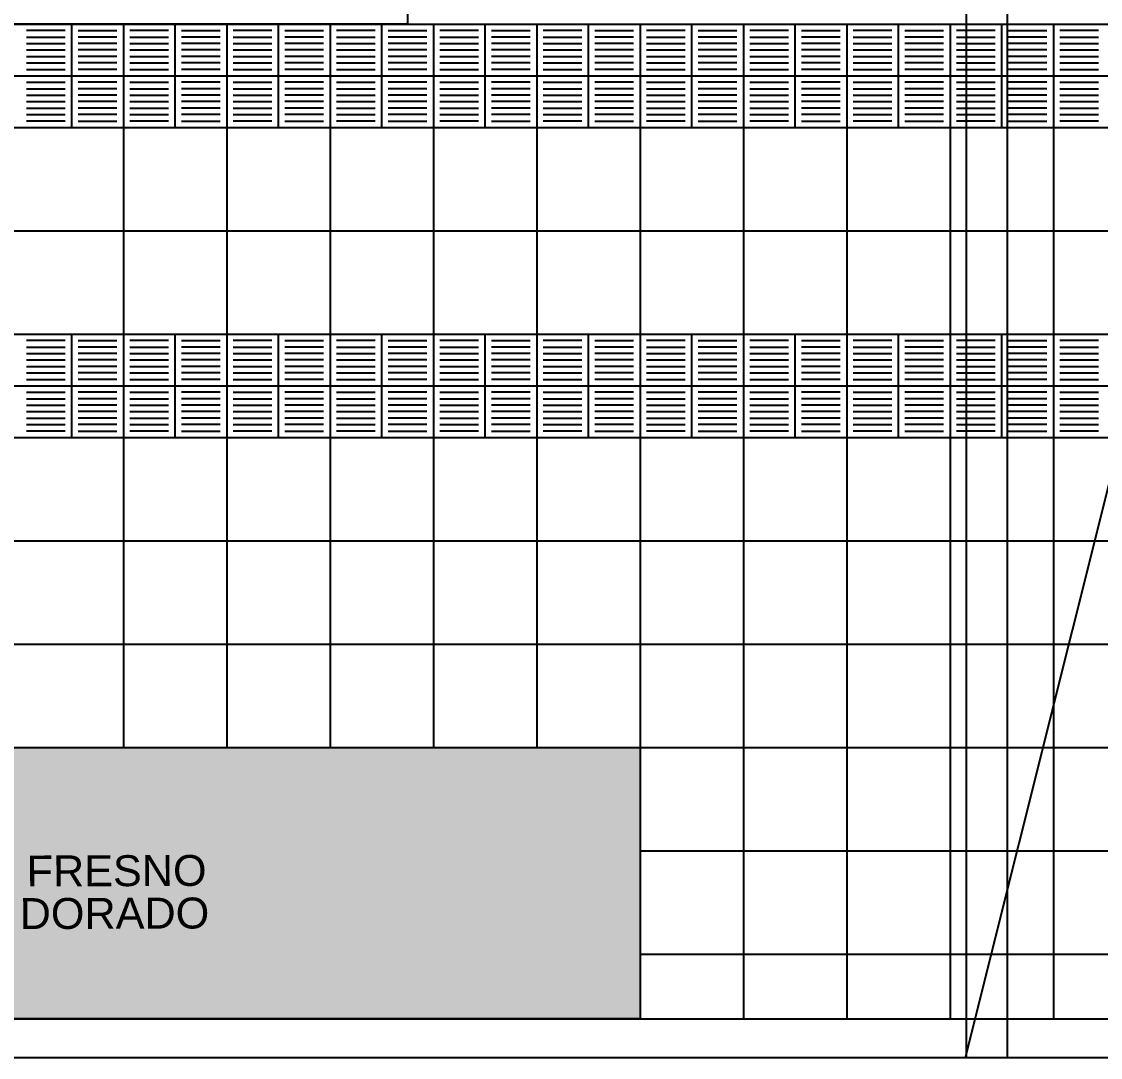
# Model space of a CAD drawing. Header units: inches. Extents: x -309 to 190, y -1585 to -1350.
# Drawn here: x -185.686 to -181.51, y -1423.408 to -1419.398 of the extents above; entities that cross this region are included whole.
import ezdxf

# ---------------------------------------------------------------- set-up
doc = ezdxf.new("R2010")
doc.units = ezdxf.units.IN
doc.header["$MEASUREMENT"] = 0
doc.linetypes.add('CENTER2', pattern=[1.125, 0.75, -0.125, 0.125, -0.125])
doc.linetypes.add('HIDDEN', pattern=[0.375, 0.25, -0.125])
for name, color, linetype in [('02', 9, 'CONTINUOUS'), ('10-TEXTO', 9, 'CONTINUOUS'), ('CIEGOS', 9, 'CONTINUOUS'), ('CLOACA', 9, 'CONTINUOUS'), ('DET', 9, 'CONTINUOUS'), ('lm', 9, 'HIDDEN'), ('NO VIDENTES', 9, 'CONTINUOUS'), ('REVOQUE', 9, 'CONTINUOUS'), ('V2', 9, 'CONTINUOUS')]:
    doc.layers.add(name, color=color, linetype=linetype)
doc.styles.add('ROMANS', font='arial.ttf')

msp = doc.modelspace()

# ---------------------------------------------------------------- hatches: boundary and pattern name
at = {"layer": 'DET'}
h = msp.add_hatch(dxfattribs=at)
h.set_pattern_fill('AR-CONC', color=256, scale=0.04, style=0)
h.set_pattern_definition([(50, (165.60562, -1134.24455), (0.28690407, -0.02510085), [0.03, -0.33]), (355, (165.60562, -1134.24455), (-0.05550053, 0.30087685), [0.024, -0.264]), (100.451444, (165.62953, -1134.24665), (0.23140354, 0.275776), [0.02549608, -0.28045684]), (46.1842, (165.60562, -1134.16455), (0.42689653, -0.0662077), [0.045, -0.495]), (96.63564, (165.6412, -1134.17007), (0.37386478, 0.38964744), [0.03824414, -0.4206855]), (351.18416, (165.6056, -1134.16455), (0.37386478, 0.38964744), [0.036, -0.396]), (21, (165.64562, -1134.18455), (0.23876282, -0.16104756), [0.03, -0.33]), (326, (165.64562, -1134.18455), (0.09732613, 0.29006002), [0.024, -0.264]), (71.451445, (165.66552, -1134.19797), (0.33608895, 0.12901246), [0.02549608, -0.28045684]), (37.5, (165.60562, -1134.24455), (0.004863942, 0.133157542), [0, -0.2608, 0, -0.268, 0, -0.265]), (7.5, (165.60562, -1134.24455), (0.105227815, 0.157764685), [0, -0.1528, 0, -0.2548, 0, -0.101]), (327.5, (165.51642, -1134.24455), (0.213528974, -0.009021949), [0, -0.1, 0, -0.312, 0, -0.414]), (317.5, (165.47642, -1134.24455), (0.23327447, 0.04004199), [0, -0.13, 0, -0.2072, 0, -0.294])])
h.paths.add_polyline_path([(-210.4918, -1422.2082), (-210.4918, -1423.2582), (-183.2918, -1423.2582), (-183.2918, -1422.2082)])

# ---------------------------------------------------------------- linework, layer by layer
at = {"layer": '02'}
msp.add_line((-182.0318, -1423.4082), (-181.0318, -1419.4082), dxfattribs=at)
at = {"layer": 'CIEGOS'}
for points in [[(-264.4918, -1419.4082), (-172.9718, -1419.4082)], [(-264.6577, -1419.8082), (-172.8062, -1419.8082)], [(-264.9895, -1420.6082), (-172.4742, -1420.6082)], [(-264.9895, -1420.6082), (-172.4742, -1420.6082)], [(-265.1553, -1421.0082), (-172.3084, -1421.0082)], [(-265.1553, -1421.0082), (-172.3084, -1421.0082)]]:
    msp.add_lwpolyline(points, dxfattribs=at)
at = {"layer": 'CLOACA'}
for p, q in [((-182.0295, -1418.7082), (-182.0295, -1423.4082)), ((-181.8695, -1423.4082), (-181.8695, -1418.7082))]:
    msp.add_line(p, q, dxfattribs=at)
at = {"layer": 'DET'}
for points in [[(-185.4918, -1419.8082), (-185.4918, -1419.4082)], [(-185.2918, -1419.4082), (-185.2918, -1422.2082)], [(-185.0918, -1419.8082), (-185.0918, -1419.4082)], [(-184.8918, -1419.4082), (-184.8918, -1422.2082)], [(-184.6918, -1419.8082), (-184.6918, -1419.4082)], [(-184.4918, -1419.4082), (-184.4918, -1422.2082)], [(-184.2918, -1419.8082), (-184.2918, -1419.4082)], [(-184.0918, -1419.4082), (-184.0918, -1422.2082)], [(-183.8918, -1419.8082), (-183.8918, -1419.4082)], [(-183.6918, -1419.4082), (-183.6918, -1422.2082)], [(-183.4918, -1419.8082), (-183.4918, -1419.4082)], [(-183.2918, -1419.4082), (-183.2918, -1423.2582)], [(-183.0918, -1419.8082), (-183.0918, -1419.4082)], [(-182.8918, -1419.4082), (-182.8918, -1423.2582)], [(-182.6918, -1419.8082), (-182.6918, -1419.4082)], [(-182.4918, -1419.4082), (-182.4918, -1423.2582)], [(-182.2918, -1419.8082), (-182.2918, -1419.4082)], [(-182.0918, -1419.4082), (-182.0918, -1423.2582)], [(-181.8918, -1419.8082), (-181.8918, -1419.4082)], [(-181.6918, -1419.4082), (-181.6918, -1423.2582)], [(-264.5748, -1419.6082), (-172.889, -1419.6082)], [(-264.8236, -1420.2082), (-172.6405, -1420.2082)], [(-264.8236, -1420.2082), (-172.6405, -1420.2082)], [(-185.4918, -1421.0082), (-185.4918, -1420.6082)], [(-185.0918, -1421.0082), (-185.0918, -1420.6082)], [(-184.6918, -1421.0082), (-184.6918, -1420.6082)], [(-184.2918, -1421.0082), (-184.2918, -1420.6082)], [(-183.8918, -1421.0082), (-183.8918, -1420.6082)], [(-183.4918, -1421.0082), (-183.4918, -1420.6082)], [(-183.0918, -1421.0082), (-183.0918, -1420.6082)], [(-182.6918, -1421.0082), (-182.6918, -1420.6082)], [(-182.2918, -1421.0082), (-182.2918, -1420.6082)], [(-181.8918, -1421.0082), (-181.8918, -1420.6082)], [(-265.0724, -1420.8082), (-172.3914, -1420.8082)], [(-265.0724, -1420.8082), (-172.3914, -1420.8082)], [(-265.3212, -1421.4082), (-172.1425, -1421.4082)], [(-265.3212, -1421.4082), (-172.1425, -1421.4082)], [(-265.4871, -1421.8082), (-171.9766, -1421.8082)], [(-265.4871, -1421.8082), (-171.9766, -1421.8082)], [(-265.653, -1422.2082), (-171.8107, -1422.2082)], [(-183.2918, -1422.6082), (-171.6449, -1422.6082)], [(-183.2918, -1423.0082), (-171.479, -1423.0082)]]:
    msp.add_lwpolyline(points, dxfattribs=at)
at = {"layer": 'lm', "linetype": 'CENTER2'}
msp.add_line((-265.8046, -1419.4082), (-171.4579, -1419.4082), dxfattribs=at)
msp.add_line((-265.8046, -1419.4082), (-171.4579, -1419.4082), dxfattribs=at)
at = {"layer": 'NO VIDENTES'}
for p, q in [((-185.5168, -1419.4332), (-185.6668, -1419.4332)), ((-185.4668, -1419.4332), (-185.3168, -1419.4332)), ((-185.1168, -1419.4332), (-185.2668, -1419.4332)), ((-185.0668, -1419.4332), (-184.9168, -1419.4332)), ((-184.7168, -1419.4332), (-184.8668, -1419.4332)), ((-184.6668, -1419.4332), (-184.5168, -1419.4332)), ((-184.3168, -1419.4332), (-184.4668, -1419.4332)), ((-184.2668, -1419.4332), (-184.1168, -1419.4332)), ((-183.9168, -1419.4332), (-184.0668, -1419.4332)), ((-183.8668, -1419.4332), (-183.7168, -1419.4332)), ((-183.5168, -1419.4332), (-183.6668, -1419.4332)), ((-183.4668, -1419.4332), (-183.3168, -1419.4332)), ((-183.1168, -1419.4332), (-183.2668, -1419.4332)), ((-183.0668, -1419.4332), (-182.9168, -1419.4332)), ((-182.7168, -1419.4332), (-182.8668, -1419.4332)), ((-182.6668, -1419.4332), (-182.5168, -1419.4332)), ((-182.3168, -1419.4332), (-182.4668, -1419.4332)), ((-182.2668, -1419.4332), (-182.1168, -1419.4332)), ((-181.9168, -1419.4332), (-182.0668, -1419.4332)), ((-181.8668, -1419.4332), (-181.7168, -1419.4332)), ((-181.5168, -1419.4332), (-181.6668, -1419.4332)), ((-185.6668, -1419.4582), (-185.5168, -1419.4582)), ((-185.3168, -1419.4582), (-185.4668, -1419.4582)), ((-185.2668, -1419.4582), (-185.1168, -1419.4582)), ((-184.9168, -1419.4582), (-185.0668, -1419.4582)), ((-184.8668, -1419.4582), (-184.7168, -1419.4582)), ((-184.5168, -1419.4582), (-184.6668, -1419.4582)), ((-184.4668, -1419.4582), (-184.3168, -1419.4582)), ((-184.1168, -1419.4582), (-184.2668, -1419.4582)), ((-184.0668, -1419.4582), (-183.9168, -1419.4582)), ((-183.7168, -1419.4582), (-183.8668, -1419.4582)), ((-183.6668, -1419.4582), (-183.5168, -1419.4582)), ((-183.3168, -1419.4582), (-183.4668, -1419.4582)), ((-183.2668, -1419.4582), (-183.1168, -1419.4582)), ((-182.9168, -1419.4582), (-183.0668, -1419.4582)), ((-182.8668, -1419.4582), (-182.7168, -1419.4582)), ((-182.5168, -1419.4582), (-182.6668, -1419.4582)), ((-182.4668, -1419.4582), (-182.3168, -1419.4582)), ((-182.1168, -1419.4582), (-182.2668, -1419.4582)), ((-182.0668, -1419.4582), (-181.9168, -1419.4582)), ((-181.7168, -1419.4582), (-181.8668, -1419.4582)), ((-181.6668, -1419.4582), (-181.5168, -1419.4582)), ((-185.6668, -1419.4832), (-185.5168, -1419.4832)), ((-185.6668, -1419.5082), (-185.5168, -1419.5082)), ((-185.3168, -1419.4832), (-185.4668, -1419.4832)), ((-185.3168, -1419.5082), (-185.4668, -1419.5082)), ((-185.2668, -1419.4832), (-185.1168, -1419.4832)), ((-185.2668, -1419.5082), (-185.1168, -1419.5082)), ((-184.9168, -1419.4832), (-185.0668, -1419.4832)), ((-184.9168, -1419.5082), (-185.0668, -1419.5082)), ((-184.8668, -1419.4832), (-184.7168, -1419.4832)), ((-184.8668, -1419.5082), (-184.7168, -1419.5082)), ((-184.5168, -1419.4832), (-184.6668, -1419.4832)), ((-184.5168, -1419.5082), (-184.6668, -1419.5082)), ((-184.4668, -1419.4832), (-184.3168, -1419.4832)), ((-184.4668, -1419.5082), (-184.3168, -1419.5082)), ((-184.1168, -1419.4832), (-184.2668, -1419.4832)), ((-184.1168, -1419.5082), (-184.2668, -1419.5082)), ((-184.0668, -1419.4832), (-183.9168, -1419.4832)), ((-184.0668, -1419.5082), (-183.9168, -1419.5082)), ((-183.7168, -1419.4832), (-183.8668, -1419.4832)), ((-183.7168, -1419.5082), (-183.8668, -1419.5082)), ((-183.6668, -1419.4832), (-183.5168, -1419.4832)), ((-183.6668, -1419.5082), (-183.5168, -1419.5082)), ((-183.3168, -1419.4832), (-183.4668, -1419.4832)), ((-183.3168, -1419.5082), (-183.4668, -1419.5082)), ((-183.2668, -1419.4832), (-183.1168, -1419.4832)), ((-183.2668, -1419.5082), (-183.1168, -1419.5082)), ((-182.9168, -1419.4832), (-183.0668, -1419.4832)), ((-182.9168, -1419.5082), (-183.0668, -1419.5082)), ((-182.8668, -1419.4832), (-182.7168, -1419.4832)), ((-182.8668, -1419.5082), (-182.7168, -1419.5082)), ((-182.5168, -1419.4832), (-182.6668, -1419.4832)), ((-182.5168, -1419.5082), (-182.6668, -1419.5082)), ((-182.4668, -1419.4832), (-182.3168, -1419.4832)), ((-182.4668, -1419.5082), (-182.3168, -1419.5082)), ((-182.1168, -1419.4832), (-182.2668, -1419.4832)), ((-182.1168, -1419.5082), (-182.2668, -1419.5082)), ((-182.0668, -1419.4832), (-181.9168, -1419.4832)), ((-182.0668, -1419.5082), (-181.9168, -1419.5082)), ((-181.7168, -1419.4832), (-181.8668, -1419.4832)), ((-181.7168, -1419.5082), (-181.8668, -1419.5082)), ((-181.6668, -1419.4832), (-181.5168, -1419.4832)), ((-181.6668, -1419.5082), (-181.5168, -1419.5082)), ((-185.6668, -1419.5332), (-185.5168, -1419.5332)), ((-185.6668, -1419.5582), (-185.5168, -1419.5582)), ((-185.3168, -1419.5332), (-185.4668, -1419.5332)), ((-185.3168, -1419.5582), (-185.4668, -1419.5582)), ((-185.2668, -1419.5332), (-185.1168, -1419.5332)), ((-185.2668, -1419.5582), (-185.1168, -1419.5582)), ((-184.9168, -1419.5332), (-185.0668, -1419.5332)), ((-184.9168, -1419.5582), (-185.0668, -1419.5582)), ((-184.8668, -1419.5332), (-184.7168, -1419.5332)), ((-184.8668, -1419.5582), (-184.7168, -1419.5582)), ((-184.5168, -1419.5332), (-184.6668, -1419.5332)), ((-184.5168, -1419.5582), (-184.6668, -1419.5582)), ((-184.4668, -1419.5332), (-184.3168, -1419.5332)), ((-184.4668, -1419.5582), (-184.3168, -1419.5582)), ((-184.1168, -1419.5332), (-184.2668, -1419.5332)), ((-184.1168, -1419.5582), (-184.2668, -1419.5582)), ((-184.0668, -1419.5332), (-183.9168, -1419.5332)), ((-184.0668, -1419.5582), (-183.9168, -1419.5582)), ((-183.7168, -1419.5332), (-183.8668, -1419.5332)), ((-183.7168, -1419.5582), (-183.8668, -1419.5582)), ((-183.6668, -1419.5332), (-183.5168, -1419.5332)), ((-183.6668, -1419.5582), (-183.5168, -1419.5582)), ((-183.3168, -1419.5332), (-183.4668, -1419.5332)), ((-183.3168, -1419.5582), (-183.4668, -1419.5582)), ((-183.2668, -1419.5332), (-183.1168, -1419.5332)), ((-183.2668, -1419.5582), (-183.1168, -1419.5582)), ((-182.9168, -1419.5332), (-183.0668, -1419.5332)), ((-182.9168, -1419.5582), (-183.0668, -1419.5582)), ((-182.8668, -1419.5332), (-182.7168, -1419.5332)), ((-182.8668, -1419.5582), (-182.7168, -1419.5582)), ((-182.5168, -1419.5332), (-182.6668, -1419.5332)), ((-182.5168, -1419.5582), (-182.6668, -1419.5582)), ((-182.4668, -1419.5332), (-182.3168, -1419.5332)), ((-182.4668, -1419.5582), (-182.3168, -1419.5582)), ((-182.1168, -1419.5332), (-182.2668, -1419.5332)), ((-182.1168, -1419.5582), (-182.2668, -1419.5582)), ((-182.0668, -1419.5332), (-181.9168, -1419.5332)), ((-182.0668, -1419.5582), (-181.9168, -1419.5582)), ((-181.7168, -1419.5332), (-181.8668, -1419.5332)), ((-181.7168, -1419.5582), (-181.8668, -1419.5582)), ((-181.6668, -1419.5332), (-181.5168, -1419.5332)), ((-181.6668, -1419.5582), (-181.5168, -1419.5582)), ((-185.6668, -1419.5832), (-185.5168, -1419.5832)), ((-185.3168, -1419.5832), (-185.4668, -1419.5832)), ((-185.2668, -1419.5832), (-185.1168, -1419.5832)), ((-184.9168, -1419.5832), (-185.0668, -1419.5832)), ((-184.8668, -1419.5832), (-184.7168, -1419.5832)), ((-184.5168, -1419.5832), (-184.6668, -1419.5832)), ((-184.4668, -1419.5832), (-184.3168, -1419.5832)), ((-184.1168, -1419.5832), (-184.2668, -1419.5832)), ((-184.0668, -1419.5832), (-183.9168, -1419.5832)), ((-183.7168, -1419.5832), (-183.8668, -1419.5832)), ((-183.6668, -1419.5832), (-183.5168, -1419.5832)), ((-183.3168, -1419.5832), (-183.4668, -1419.5832)), ((-183.2668, -1419.5832), (-183.1168, -1419.5832)), ((-182.9168, -1419.5832), (-183.0668, -1419.5832)), ((-182.8668, -1419.5832), (-182.7168, -1419.5832)), ((-182.5168, -1419.5832), (-182.6668, -1419.5832)), ((-182.4668, -1419.5832), (-182.3168, -1419.5832)), ((-182.1168, -1419.5832), (-182.2668, -1419.5832)), ((-182.0668, -1419.5832), (-181.9168, -1419.5832)), ((-181.7168, -1419.5832), (-181.8668, -1419.5832)), ((-181.6668, -1419.5832), (-181.5168, -1419.5832)), ((-185.6668, -1419.6332), (-185.5168, -1419.6332)), ((-185.3168, -1419.6332), (-185.4668, -1419.6332)), ((-185.2668, -1419.6332), (-185.1168, -1419.6332)), ((-184.9168, -1419.6332), (-185.0668, -1419.6332)), ((-184.8668, -1419.6332), (-184.7168, -1419.6332)), ((-184.5168, -1419.6332), (-184.6668, -1419.6332)), ((-184.4668, -1419.6332), (-184.3168, -1419.6332)), ((-184.1168, -1419.6332), (-184.2668, -1419.6332)), ((-184.0668, -1419.6332), (-183.9168, -1419.6332)), ((-183.7168, -1419.6332), (-183.8668, -1419.6332)), ((-183.6668, -1419.6332), (-183.5168, -1419.6332)), ((-183.3168, -1419.6332), (-183.4668, -1419.6332)), ((-183.2668, -1419.6332), (-183.1168, -1419.6332)), ((-182.9168, -1419.6332), (-183.0668, -1419.6332)), ((-182.8668, -1419.6332), (-182.7168, -1419.6332)), ((-182.5168, -1419.6332), (-182.6668, -1419.6332)), ((-182.4668, -1419.6332), (-182.3168, -1419.6332)), ((-182.1168, -1419.6332), (-182.2668, -1419.6332)), ((-182.0668, -1419.6332), (-181.9168, -1419.6332)), ((-181.7168, -1419.6332), (-181.8668, -1419.6332)), ((-181.6668, -1419.6332), (-181.5168, -1419.6332)), ((-185.6668, -1419.6582), (-185.5168, -1419.6582)), ((-185.6668, -1419.6832), (-185.5168, -1419.6832)), ((-185.3168, -1419.6582), (-185.4668, -1419.6582)), ((-185.3168, -1419.6832), (-185.4668, -1419.6832)), ((-185.2668, -1419.6582), (-185.1168, -1419.6582)), ((-185.2668, -1419.6832), (-185.1168, -1419.6832)), ((-184.9168, -1419.6582), (-185.0668, -1419.6582)), ((-184.9168, -1419.6832), (-185.0668, -1419.6832)), ((-184.8668, -1419.6582), (-184.7168, -1419.6582)), ((-184.8668, -1419.6832), (-184.7168, -1419.6832)), ((-184.5168, -1419.6582), (-184.6668, -1419.6582)), ((-184.5168, -1419.6832), (-184.6668, -1419.6832)), ((-184.4668, -1419.6582), (-184.3168, -1419.6582)), ((-184.4668, -1419.6832), (-184.3168, -1419.6832)), ((-184.1168, -1419.6582), (-184.2668, -1419.6582)), ((-184.1168, -1419.6832), (-184.2668, -1419.6832)), ((-184.0668, -1419.6582), (-183.9168, -1419.6582)), ((-184.0668, -1419.6832), (-183.9168, -1419.6832)), ((-183.7168, -1419.6582), (-183.8668, -1419.6582)), ((-183.7168, -1419.6832), (-183.8668, -1419.6832)), ((-183.6668, -1419.6582), (-183.5168, -1419.6582)), ((-183.6668, -1419.6832), (-183.5168, -1419.6832)), ((-183.3168, -1419.6582), (-183.4668, -1419.6582)), ((-183.3168, -1419.6832), (-183.4668, -1419.6832)), ((-183.2668, -1419.6582), (-183.1168, -1419.6582)), ((-183.2668, -1419.6832), (-183.1168, -1419.6832)), ((-182.9168, -1419.6582), (-183.0668, -1419.6582)), ((-182.9168, -1419.6832), (-183.0668, -1419.6832)), ((-182.8668, -1419.6582), (-182.7168, -1419.6582)), ((-182.8668, -1419.6832), (-182.7168, -1419.6832)), ((-182.5168, -1419.6582), (-182.6668, -1419.6582)), ((-182.5168, -1419.6832), (-182.6668, -1419.6832)), ((-182.4668, -1419.6582), (-182.3168, -1419.6582)), ((-182.4668, -1419.6832), (-182.3168, -1419.6832)), ((-182.1168, -1419.6582), (-182.2668, -1419.6582)), ((-182.1168, -1419.6832), (-182.2668, -1419.6832)), ((-182.0668, -1419.6582), (-181.9168, -1419.6582)), ((-182.0668, -1419.6832), (-181.9168, -1419.6832)), ((-181.7168, -1419.6582), (-181.8668, -1419.6582)), ((-181.7168, -1419.6832), (-181.8668, -1419.6832)), ((-181.6668, -1419.6582), (-181.5168, -1419.6582)), ((-181.6668, -1419.6832), (-181.5168, -1419.6832)), ((-185.6668, -1419.7082), (-185.5168, -1419.7082)), ((-185.3168, -1419.7082), (-185.4668, -1419.7082)), ((-185.2668, -1419.7082), (-185.1168, -1419.7082)), ((-184.9168, -1419.7082), (-185.0668, -1419.7082)), ((-184.8668, -1419.7082), (-184.7168, -1419.7082)), ((-184.5168, -1419.7082), (-184.6668, -1419.7082)), ((-184.4668, -1419.7082), (-184.3168, -1419.7082)), ((-184.1168, -1419.7082), (-184.2668, -1419.7082)), ((-184.0668, -1419.7082), (-183.9168, -1419.7082)), ((-183.7168, -1419.7082), (-183.8668, -1419.7082)), ((-183.6668, -1419.7082), (-183.5168, -1419.7082)), ((-183.3168, -1419.7082), (-183.4668, -1419.7082)), ((-183.2668, -1419.7082), (-183.1168, -1419.7082)), ((-182.9168, -1419.7082), (-183.0668, -1419.7082)), ((-182.8668, -1419.7082), (-182.7168, -1419.7082)), ((-182.5168, -1419.7082), (-182.6668, -1419.7082)), ((-182.4668, -1419.7082), (-182.3168, -1419.7082)), ((-182.1168, -1419.7082), (-182.2668, -1419.7082)), ((-182.0668, -1419.7082), (-181.9168, -1419.7082)), ((-181.7168, -1419.7082), (-181.8668, -1419.7082)), ((-181.6668, -1419.7082), (-181.5168, -1419.7082)), ((-185.6668, -1419.7332), (-185.5168, -1419.7332)), ((-185.6668, -1419.7582), (-185.5168, -1419.7582)), ((-185.3168, -1419.7332), (-185.4668, -1419.7332)), ((-185.3168, -1419.7582), (-185.4668, -1419.7582)), ((-185.2668, -1419.7332), (-185.1168, -1419.7332)), ((-185.2668, -1419.7582), (-185.1168, -1419.7582)), ((-184.9168, -1419.7332), (-185.0668, -1419.7332)), ((-184.9168, -1419.7582), (-185.0668, -1419.7582)), ((-184.8668, -1419.7332), (-184.7168, -1419.7332)), ((-184.8668, -1419.7582), (-184.7168, -1419.7582)), ((-184.5168, -1419.7332), (-184.6668, -1419.7332)), ((-184.5168, -1419.7582), (-184.6668, -1419.7582)), ((-184.4668, -1419.7332), (-184.3168, -1419.7332)), ((-184.4668, -1419.7582), (-184.3168, -1419.7582)), ((-184.1168, -1419.7332), (-184.2668, -1419.7332)), ((-184.1168, -1419.7582), (-184.2668, -1419.7582)), ((-184.0668, -1419.7332), (-183.9168, -1419.7332)), ((-184.0668, -1419.7582), (-183.9168, -1419.7582)), ((-183.7168, -1419.7332), (-183.8668, -1419.7332)), ((-183.7168, -1419.7582), (-183.8668, -1419.7582)), ((-183.6668, -1419.7332), (-183.5168, -1419.7332)), ((-183.6668, -1419.7582), (-183.5168, -1419.7582)), ((-183.3168, -1419.7332), (-183.4668, -1419.7332)), ((-183.3168, -1419.7582), (-183.4668, -1419.7582)), ((-183.2668, -1419.7332), (-183.1168, -1419.7332)), ((-183.2668, -1419.7582), (-183.1168, -1419.7582)), ((-182.9168, -1419.7332), (-183.0668, -1419.7332)), ((-182.9168, -1419.7582), (-183.0668, -1419.7582)), ((-182.8668, -1419.7332), (-182.7168, -1419.7332)), ((-182.8668, -1419.7582), (-182.7168, -1419.7582)), ((-182.5168, -1419.7332), (-182.6668, -1419.7332)), ((-182.5168, -1419.7582), (-182.6668, -1419.7582)), ((-182.4668, -1419.7332), (-182.3168, -1419.7332)), ((-182.4668, -1419.7582), (-182.3168, -1419.7582)), ((-182.1168, -1419.7332), (-182.2668, -1419.7332)), ((-182.1168, -1419.7582), (-182.2668, -1419.7582)), ((-182.0668, -1419.7332), (-181.9168, -1419.7332)), ((-182.0668, -1419.7582), (-181.9168, -1419.7582)), ((-181.7168, -1419.7332), (-181.8668, -1419.7332)), ((-181.7168, -1419.7582), (-181.8668, -1419.7582)), ((-181.6668, -1419.7332), (-181.5168, -1419.7332)), ((-181.6668, -1419.7582), (-181.5168, -1419.7582)), ((-185.5168, -1419.7832), (-185.6668, -1419.7832)), ((-185.4668, -1419.7832), (-185.3168, -1419.7832)), ((-185.1168, -1419.7832), (-185.2668, -1419.7832)), ((-185.0668, -1419.7832), (-184.9168, -1419.7832)), ((-184.7168, -1419.7832), (-184.8668, -1419.7832)), ((-184.6668, -1419.7832), (-184.5168, -1419.7832)), ((-184.3168, -1419.7832), (-184.4668, -1419.7832)), ((-184.2668, -1419.7832), (-184.1168, -1419.7832)), ((-183.9168, -1419.7832), (-184.0668, -1419.7832)), ((-183.8668, -1419.7832), (-183.7168, -1419.7832)), ((-183.5168, -1419.7832), (-183.6668, -1419.7832)), ((-183.4668, -1419.7832), (-183.3168, -1419.7832)), ((-183.1168, -1419.7832), (-183.2668, -1419.7832)), ((-183.0668, -1419.7832), (-182.9168, -1419.7832)), ((-182.7168, -1419.7832), (-182.8668, -1419.7832)), ((-182.6668, -1419.7832), (-182.5168, -1419.7832)), ((-182.3168, -1419.7832), (-182.4668, -1419.7832)), ((-182.2668, -1419.7832), (-182.1168, -1419.7832)), ((-181.9168, -1419.7832), (-182.0668, -1419.7832)), ((-181.8668, -1419.7832), (-181.7168, -1419.7832)), ((-181.5168, -1419.7832), (-181.6668, -1419.7832)), ((-185.5168, -1420.6332), (-185.6668, -1420.6332)), ((-185.4668, -1420.6332), (-185.3168, -1420.6332)), ((-185.1168, -1420.6332), (-185.2668, -1420.6332)), ((-185.0668, -1420.6332), (-184.9168, -1420.6332)), ((-184.7168, -1420.6332), (-184.8668, -1420.6332)), ((-184.6668, -1420.6332), (-184.5168, -1420.6332)), ((-184.3168, -1420.6332), (-184.4668, -1420.6332)), ((-184.2668, -1420.6332), (-184.1168, -1420.6332)), ((-183.9168, -1420.6332), (-184.0668, -1420.6332)), ((-183.8668, -1420.6332), (-183.7168, -1420.6332)), ((-183.5168, -1420.6332), (-183.6668, -1420.6332)), ((-183.4668, -1420.6332), (-183.3168, -1420.6332)), ((-183.1168, -1420.6332), (-183.2668, -1420.6332)), ((-183.0668, -1420.6332), (-182.9168, -1420.6332)), ((-182.7168, -1420.6332), (-182.8668, -1420.6332)), ((-182.6668, -1420.6332), (-182.5168, -1420.6332)), ((-182.3168, -1420.6332), (-182.4668, -1420.6332)), ((-182.2668, -1420.6332), (-182.1168, -1420.6332)), ((-181.9168, -1420.6332), (-182.0668, -1420.6332)), ((-181.8668, -1420.6332), (-181.7168, -1420.6332)), ((-181.5168, -1420.6332), (-181.6668, -1420.6332)), ((-185.6668, -1420.6582), (-185.5168, -1420.6582)), ((-185.6668, -1420.6832), (-185.5168, -1420.6832)), ((-185.3168, -1420.6582), (-185.4668, -1420.6582)), ((-185.3168, -1420.6832), (-185.4668, -1420.6832)), ((-185.2668, -1420.6582), (-185.1168, -1420.6582)), ((-185.2668, -1420.6832), (-185.1168, -1420.6832)), ((-184.9168, -1420.6582), (-185.0668, -1420.6582)), ((-184.9168, -1420.6832), (-185.0668, -1420.6832)), ((-184.8668, -1420.6582), (-184.7168, -1420.6582)), ((-184.8668, -1420.6832), (-184.7168, -1420.6832)), ((-184.5168, -1420.6582), (-184.6668, -1420.6582)), ((-184.5168, -1420.6832), (-184.6668, -1420.6832)), ((-184.4668, -1420.6582), (-184.3168, -1420.6582)), ((-184.4668, -1420.6832), (-184.3168, -1420.6832)), ((-184.1168, -1420.6582), (-184.2668, -1420.6582)), ((-184.1168, -1420.6832), (-184.2668, -1420.6832)), ((-184.0668, -1420.6582), (-183.9168, -1420.6582)), ((-184.0668, -1420.6832), (-183.9168, -1420.6832)), ((-183.7168, -1420.6582), (-183.8668, -1420.6582)), ((-183.7168, -1420.6832), (-183.8668, -1420.6832)), ((-183.6668, -1420.6582), (-183.5168, -1420.6582)), ((-183.6668, -1420.6832), (-183.5168, -1420.6832)), ((-183.3168, -1420.6582), (-183.4668, -1420.6582)), ((-183.3168, -1420.6832), (-183.4668, -1420.6832)), ((-183.2668, -1420.6582), (-183.1168, -1420.6582)), ((-183.2668, -1420.6832), (-183.1168, -1420.6832)), ((-182.9168, -1420.6582), (-183.0668, -1420.6582)), ((-182.9168, -1420.6832), (-183.0668, -1420.6832)), ((-182.8668, -1420.6582), (-182.7168, -1420.6582)), ((-182.8668, -1420.6832), (-182.7168, -1420.6832)), ((-182.5168, -1420.6582), (-182.6668, -1420.6582)), ((-182.5168, -1420.6832), (-182.6668, -1420.6832)), ((-182.4668, -1420.6582), (-182.3168, -1420.6582)), ((-182.4668, -1420.6832), (-182.3168, -1420.6832)), ((-182.1168, -1420.6582), (-182.2668, -1420.6582)), ((-182.1168, -1420.6832), (-182.2668, -1420.6832)), ((-182.0668, -1420.6582), (-181.9168, -1420.6582)), ((-182.0668, -1420.6832), (-181.9168, -1420.6832)), ((-181.7168, -1420.6582), (-181.8668, -1420.6582)), ((-181.7168, -1420.6832), (-181.8668, -1420.6832)), ((-181.6668, -1420.6582), (-181.5168, -1420.6582)), ((-181.6668, -1420.6832), (-181.5168, -1420.6832)), ((-185.6668, -1420.7082), (-185.5168, -1420.7082)), ((-185.3168, -1420.7082), (-185.4668, -1420.7082)), ((-185.2668, -1420.7082), (-185.1168, -1420.7082)), ((-184.9168, -1420.7082), (-185.0668, -1420.7082)), ((-184.8668, -1420.7082), (-184.7168, -1420.7082)), ((-184.5168, -1420.7082), (-184.6668, -1420.7082)), ((-184.4668, -1420.7082), (-184.3168, -1420.7082)), ((-184.1168, -1420.7082), (-184.2668, -1420.7082)), ((-184.0668, -1420.7082), (-183.9168, -1420.7082)), ((-183.7168, -1420.7082), (-183.8668, -1420.7082)), ((-183.6668, -1420.7082), (-183.5168, -1420.7082)), ((-183.3168, -1420.7082), (-183.4668, -1420.7082)), ((-183.2668, -1420.7082), (-183.1168, -1420.7082)), ((-182.9168, -1420.7082), (-183.0668, -1420.7082)), ((-182.8668, -1420.7082), (-182.7168, -1420.7082)), ((-182.5168, -1420.7082), (-182.6668, -1420.7082)), ((-182.4668, -1420.7082), (-182.3168, -1420.7082)), ((-182.1168, -1420.7082), (-182.2668, -1420.7082)), ((-182.0668, -1420.7082), (-181.9168, -1420.7082)), ((-181.7168, -1420.7082), (-181.8668, -1420.7082)), ((-181.6668, -1420.7082), (-181.5168, -1420.7082)), ((-185.6668, -1420.7332), (-185.5168, -1420.7332)), ((-185.6668, -1420.7582), (-185.5168, -1420.7582)), ((-185.3168, -1420.7332), (-185.4668, -1420.7332)), ((-185.3168, -1420.7582), (-185.4668, -1420.7582)), ((-185.2668, -1420.7332), (-185.1168, -1420.7332)), ((-185.2668, -1420.7582), (-185.1168, -1420.7582)), ((-184.9168, -1420.7332), (-185.0668, -1420.7332)), ((-184.9168, -1420.7582), (-185.0668, -1420.7582)), ((-184.8668, -1420.7332), (-184.7168, -1420.7332)), ((-184.8668, -1420.7582), (-184.7168, -1420.7582)), ((-184.5168, -1420.7332), (-184.6668, -1420.7332)), ((-184.5168, -1420.7582), (-184.6668, -1420.7582)), ((-184.4668, -1420.7332), (-184.3168, -1420.7332)), ((-184.4668, -1420.7582), (-184.3168, -1420.7582)), ((-184.1168, -1420.7332), (-184.2668, -1420.7332)), ((-184.1168, -1420.7582), (-184.2668, -1420.7582)), ((-184.0668, -1420.7332), (-183.9168, -1420.7332)), ((-184.0668, -1420.7582), (-183.9168, -1420.7582)), ((-183.7168, -1420.7332), (-183.8668, -1420.7332)), ((-183.7168, -1420.7582), (-183.8668, -1420.7582)), ((-183.6668, -1420.7332), (-183.5168, -1420.7332)), ((-183.6668, -1420.7582), (-183.5168, -1420.7582)), ((-183.3168, -1420.7332), (-183.4668, -1420.7332)), ((-183.3168, -1420.7582), (-183.4668, -1420.7582)), ((-183.2668, -1420.7332), (-183.1168, -1420.7332)), ((-183.2668, -1420.7582), (-183.1168, -1420.7582)), ((-182.9168, -1420.7332), (-183.0668, -1420.7332)), ((-182.9168, -1420.7582), (-183.0668, -1420.7582)), ((-182.8668, -1420.7332), (-182.7168, -1420.7332)), ((-182.8668, -1420.7582), (-182.7168, -1420.7582)), ((-182.5168, -1420.7332), (-182.6668, -1420.7332)), ((-182.5168, -1420.7582), (-182.6668, -1420.7582)), ((-182.4668, -1420.7332), (-182.3168, -1420.7332)), ((-182.4668, -1420.7582), (-182.3168, -1420.7582)), ((-182.1168, -1420.7332), (-182.2668, -1420.7332)), ((-182.1168, -1420.7582), (-182.2668, -1420.7582)), ((-182.0668, -1420.7332), (-181.9168, -1420.7332)), ((-182.0668, -1420.7582), (-181.9168, -1420.7582)), ((-181.7168, -1420.7332), (-181.8668, -1420.7332)), ((-181.7168, -1420.7582), (-181.8668, -1420.7582)), ((-181.6668, -1420.7332), (-181.5168, -1420.7332)), ((-181.6668, -1420.7582), (-181.5168, -1420.7582)), ((-185.6668, -1420.7832), (-185.5168, -1420.7832)), ((-185.3168, -1420.7832), (-185.4668, -1420.7832)), ((-185.2668, -1420.7832), (-185.1168, -1420.7832)), ((-184.9168, -1420.7832), (-185.0668, -1420.7832)), ((-184.8668, -1420.7832), (-184.7168, -1420.7832)), ((-184.5168, -1420.7832), (-184.6668, -1420.7832)), ((-184.4668, -1420.7832), (-184.3168, -1420.7832)), ((-184.1168, -1420.7832), (-184.2668, -1420.7832)), ((-184.0668, -1420.7832), (-183.9168, -1420.7832)), ((-183.7168, -1420.7832), (-183.8668, -1420.7832)), ((-183.6668, -1420.7832), (-183.5168, -1420.7832)), ((-183.3168, -1420.7832), (-183.4668, -1420.7832)), ((-183.2668, -1420.7832), (-183.1168, -1420.7832)), ((-182.9168, -1420.7832), (-183.0668, -1420.7832)), ((-182.8668, -1420.7832), (-182.7168, -1420.7832)), ((-182.5168, -1420.7832), (-182.6668, -1420.7832)), ((-182.4668, -1420.7832), (-182.3168, -1420.7832)), ((-182.1168, -1420.7832), (-182.2668, -1420.7832)), ((-182.0668, -1420.7832), (-181.9168, -1420.7832)), ((-181.7168, -1420.7832), (-181.8668, -1420.7832)), ((-181.6668, -1420.7832), (-181.5168, -1420.7832)), ((-185.6668, -1420.8332), (-185.5168, -1420.8332)), ((-185.3168, -1420.8332), (-185.4668, -1420.8332)), ((-185.2668, -1420.8332), (-185.1168, -1420.8332)), ((-184.9168, -1420.8332), (-185.0668, -1420.8332)), ((-184.8668, -1420.8332), (-184.7168, -1420.8332)), ((-184.5168, -1420.8332), (-184.6668, -1420.8332)), ((-184.4668, -1420.8332), (-184.3168, -1420.8332)), ((-184.1168, -1420.8332), (-184.2668, -1420.8332)), ((-184.0668, -1420.8332), (-183.9168, -1420.8332)), ((-183.7168, -1420.8332), (-183.8668, -1420.8332)), ((-183.6668, -1420.8332), (-183.5168, -1420.8332)), ((-183.3168, -1420.8332), (-183.4668, -1420.8332)), ((-183.2668, -1420.8332), (-183.1168, -1420.8332)), ((-182.9168, -1420.8332), (-183.0668, -1420.8332)), ((-182.8668, -1420.8332), (-182.7168, -1420.8332)), ((-182.5168, -1420.8332), (-182.6668, -1420.8332)), ((-182.4668, -1420.8332), (-182.3168, -1420.8332)), ((-182.1168, -1420.8332), (-182.2668, -1420.8332)), ((-182.0668, -1420.8332), (-181.9168, -1420.8332)), ((-181.7168, -1420.8332), (-181.8668, -1420.8332)), ((-181.6668, -1420.8332), (-181.5168, -1420.8332)), ((-185.6668, -1420.8582), (-185.5168, -1420.8582)), ((-185.6668, -1420.8832), (-185.5168, -1420.8832)), ((-185.3168, -1420.8582), (-185.4668, -1420.8582)), ((-185.3168, -1420.8832), (-185.4668, -1420.8832)), ((-185.2668, -1420.8582), (-185.1168, -1420.8582)), ((-185.2668, -1420.8832), (-185.1168, -1420.8832)), ((-184.9168, -1420.8582), (-185.0668, -1420.8582)), ((-184.9168, -1420.8832), (-185.0668, -1420.8832)), ((-184.8668, -1420.8582), (-184.7168, -1420.8582)), ((-184.8668, -1420.8832), (-184.7168, -1420.8832)), ((-184.5168, -1420.8582), (-184.6668, -1420.8582)), ((-184.5168, -1420.8832), (-184.6668, -1420.8832)), ((-184.4668, -1420.8582), (-184.3168, -1420.8582)), ((-184.4668, -1420.8832), (-184.3168, -1420.8832)), ((-184.1168, -1420.8582), (-184.2668, -1420.8582)), ((-184.1168, -1420.8832), (-184.2668, -1420.8832)), ((-184.0668, -1420.8582), (-183.9168, -1420.8582)), ((-184.0668, -1420.8832), (-183.9168, -1420.8832)), ((-183.7168, -1420.8582), (-183.8668, -1420.8582)), ((-183.7168, -1420.8832), (-183.8668, -1420.8832)), ((-183.6668, -1420.8582), (-183.5168, -1420.8582)), ((-183.6668, -1420.8832), (-183.5168, -1420.8832)), ((-183.3168, -1420.8582), (-183.4668, -1420.8582)), ((-183.3168, -1420.8832), (-183.4668, -1420.8832)), ((-183.2668, -1420.8582), (-183.1168, -1420.8582)), ((-183.2668, -1420.8832), (-183.1168, -1420.8832)), ((-182.9168, -1420.8582), (-183.0668, -1420.8582)), ((-182.9168, -1420.8832), (-183.0668, -1420.8832)), ((-182.8668, -1420.8582), (-182.7168, -1420.8582)), ((-182.8668, -1420.8832), (-182.7168, -1420.8832)), ((-182.5168, -1420.8582), (-182.6668, -1420.8582)), ((-182.5168, -1420.8832), (-182.6668, -1420.8832)), ((-182.4668, -1420.8582), (-182.3168, -1420.8582)), ((-182.4668, -1420.8832), (-182.3168, -1420.8832)), ((-182.1168, -1420.8582), (-182.2668, -1420.8582)), ((-182.1168, -1420.8832), (-182.2668, -1420.8832)), ((-182.0668, -1420.8582), (-181.9168, -1420.8582)), ((-182.0668, -1420.8832), (-181.9168, -1420.8832)), ((-181.7168, -1420.8582), (-181.8668, -1420.8582)), ((-181.7168, -1420.8832), (-181.8668, -1420.8832)), ((-181.6668, -1420.8582), (-181.5168, -1420.8582)), ((-181.6668, -1420.8832), (-181.5168, -1420.8832)), ((-185.6668, -1420.9082), (-185.5168, -1420.9082)), ((-185.6668, -1420.9332), (-185.5168, -1420.9332)), ((-185.3168, -1420.9082), (-185.4668, -1420.9082)), ((-185.3168, -1420.9332), (-185.4668, -1420.9332)), ((-185.2668, -1420.9082), (-185.1168, -1420.9082)), ((-185.2668, -1420.9332), (-185.1168, -1420.9332)), ((-184.9168, -1420.9082), (-185.0668, -1420.9082)), ((-184.9168, -1420.9332), (-185.0668, -1420.9332)), ((-184.8668, -1420.9082), (-184.7168, -1420.9082)), ((-184.8668, -1420.9332), (-184.7168, -1420.9332)), ((-184.5168, -1420.9082), (-184.6668, -1420.9082)), ((-184.5168, -1420.9332), (-184.6668, -1420.9332)), ((-184.4668, -1420.9082), (-184.3168, -1420.9082)), ((-184.4668, -1420.9332), (-184.3168, -1420.9332)), ((-184.1168, -1420.9082), (-184.2668, -1420.9082)), ((-184.1168, -1420.9332), (-184.2668, -1420.9332)), ((-184.0668, -1420.9082), (-183.9168, -1420.9082)), ((-184.0668, -1420.9332), (-183.9168, -1420.9332)), ((-183.7168, -1420.9082), (-183.8668, -1420.9082)), ((-183.7168, -1420.9332), (-183.8668, -1420.9332)), ((-183.6668, -1420.9082), (-183.5168, -1420.9082)), ((-183.6668, -1420.9332), (-183.5168, -1420.9332)), ((-183.3168, -1420.9082), (-183.4668, -1420.9082)), ((-183.3168, -1420.9332), (-183.4668, -1420.9332)), ((-183.2668, -1420.9082), (-183.1168, -1420.9082)), ((-183.2668, -1420.9332), (-183.1168, -1420.9332)), ((-182.9168, -1420.9082), (-183.0668, -1420.9082)), ((-182.9168, -1420.9332), (-183.0668, -1420.9332)), ((-182.8668, -1420.9082), (-182.7168, -1420.9082)), ((-182.8668, -1420.9332), (-182.7168, -1420.9332)), ((-182.5168, -1420.9082), (-182.6668, -1420.9082)), ((-182.5168, -1420.9332), (-182.6668, -1420.9332)), ((-182.4668, -1420.9082), (-182.3168, -1420.9082)), ((-182.4668, -1420.9332), (-182.3168, -1420.9332)), ((-182.1168, -1420.9082), (-182.2668, -1420.9082)), ((-182.1168, -1420.9332), (-182.2668, -1420.9332)), ((-182.0668, -1420.9082), (-181.9168, -1420.9082)), ((-182.0668, -1420.9332), (-181.9168, -1420.9332)), ((-181.7168, -1420.9082), (-181.8668, -1420.9082)), ((-181.7168, -1420.9332), (-181.8668, -1420.9332)), ((-181.6668, -1420.9082), (-181.5168, -1420.9082)), ((-181.6668, -1420.9332), (-181.5168, -1420.9332)), ((-185.6668, -1420.9582), (-185.5168, -1420.9582)), ((-185.3168, -1420.9582), (-185.4668, -1420.9582)), ((-185.2668, -1420.9582), (-185.1168, -1420.9582)), ((-184.9168, -1420.9582), (-185.0668, -1420.9582)), ((-184.8668, -1420.9582), (-184.7168, -1420.9582)), ((-184.5168, -1420.9582), (-184.6668, -1420.9582)), ((-184.4668, -1420.9582), (-184.3168, -1420.9582)), ((-184.1168, -1420.9582), (-184.2668, -1420.9582)), ((-184.0668, -1420.9582), (-183.9168, -1420.9582)), ((-183.7168, -1420.9582), (-183.8668, -1420.9582)), ((-183.6668, -1420.9582), (-183.5168, -1420.9582)), ((-183.3168, -1420.9582), (-183.4668, -1420.9582)), ((-183.2668, -1420.9582), (-183.1168, -1420.9582)), ((-182.9168, -1420.9582), (-183.0668, -1420.9582)), ((-182.8668, -1420.9582), (-182.7168, -1420.9582)), ((-182.5168, -1420.9582), (-182.6668, -1420.9582)), ((-182.4668, -1420.9582), (-182.3168, -1420.9582)), ((-182.1168, -1420.9582), (-182.2668, -1420.9582)), ((-182.0668, -1420.9582), (-181.9168, -1420.9582)), ((-181.7168, -1420.9582), (-181.8668, -1420.9582)), ((-181.6668, -1420.9582), (-181.5168, -1420.9582)), ((-185.5168, -1420.9832), (-185.6668, -1420.9832)), ((-185.4668, -1420.9832), (-185.3168, -1420.9832)), ((-185.1168, -1420.9832), (-185.2668, -1420.9832)), ((-185.0668, -1420.9832), (-184.9168, -1420.9832)), ((-184.7168, -1420.9832), (-184.8668, -1420.9832)), ((-184.6668, -1420.9832), (-184.5168, -1420.9832)), ((-184.3168, -1420.9832), (-184.4668, -1420.9832)), ((-184.2668, -1420.9832), (-184.1168, -1420.9832)), ((-183.9168, -1420.9832), (-184.0668, -1420.9832)), ((-183.8668, -1420.9832), (-183.7168, -1420.9832)), ((-183.5168, -1420.9832), (-183.6668, -1420.9832)), ((-183.4668, -1420.9832), (-183.3168, -1420.9832)), ((-183.1168, -1420.9832), (-183.2668, -1420.9832)), ((-183.0668, -1420.9832), (-182.9168, -1420.9832)), ((-182.7168, -1420.9832), (-182.8668, -1420.9832)), ((-182.6668, -1420.9832), (-182.5168, -1420.9832)), ((-182.3168, -1420.9832), (-182.4668, -1420.9832)), ((-182.2668, -1420.9832), (-182.1168, -1420.9832)), ((-181.9168, -1420.9832), (-182.0668, -1420.9832)), ((-181.8668, -1420.9832), (-181.7168, -1420.9832)), ((-181.5168, -1420.9832), (-181.6668, -1420.9832))]:
    msp.add_line(p, q, dxfattribs=at)
at = {"layer": 'REVOQUE'}
msp.add_lwpolyline([(-184.1918, -1418.1482), (-184.1918, -1419.4082), (-206.6018, -1419.4082)], dxfattribs=at)
at = {"layer": 'V2'}
for points in [[(-272.7318, -1415.4082, 0.414214), (-264.7318, -1423.4082), (-172.7318, -1423.4082, 0.414214), (-164.7318, -1415.4082), (-164.7318, -1390.4819, 0.330583), (-171.8369, -1380.9101), (-202.5175, -1371.6307, 0.073558), (-204.8335, -1371.2882), (-264.7318, -1371.2882, 0.414214), (-272.7318, -1379.2882)], [(-272.5818, -1415.4082, 0.414214), (-264.7318, -1423.2582), (-172.7318, -1423.2582, 0.414214), (-164.8818, -1415.4082), (-164.8818, -1390.4819, 0.330583), (-171.8803, -1381.0537), (-202.5609, -1371.7743, 0.073558), (-204.8335, -1371.4382), (-264.7318, -1371.4382, 0.414214), (-272.5818, -1379.2882)]]:
    msp.add_lwpolyline(points, format="xyb", close=True, dxfattribs=at)
msp.add_lwpolyline([(-210.4918, -1422.2082), (-183.2918, -1422.2082), (-183.2918, -1423.2582), (-210.4918, -1423.2582)], close=True, dxfattribs=at)

# ---------------------------------------------------------------- texts
at = {"layer": '10-TEXTO', "style": 'ROMANS'}
for s, p in [('FRESNO', (-185.6661, -1422.7464)), ('DORADO', (-185.6929, -1422.9113))]:
    msp.add_text(s, height=0.1197, rotation=0.191, dxfattribs=at).set_placement(p)

doc.saveas('drawing.dxf')
